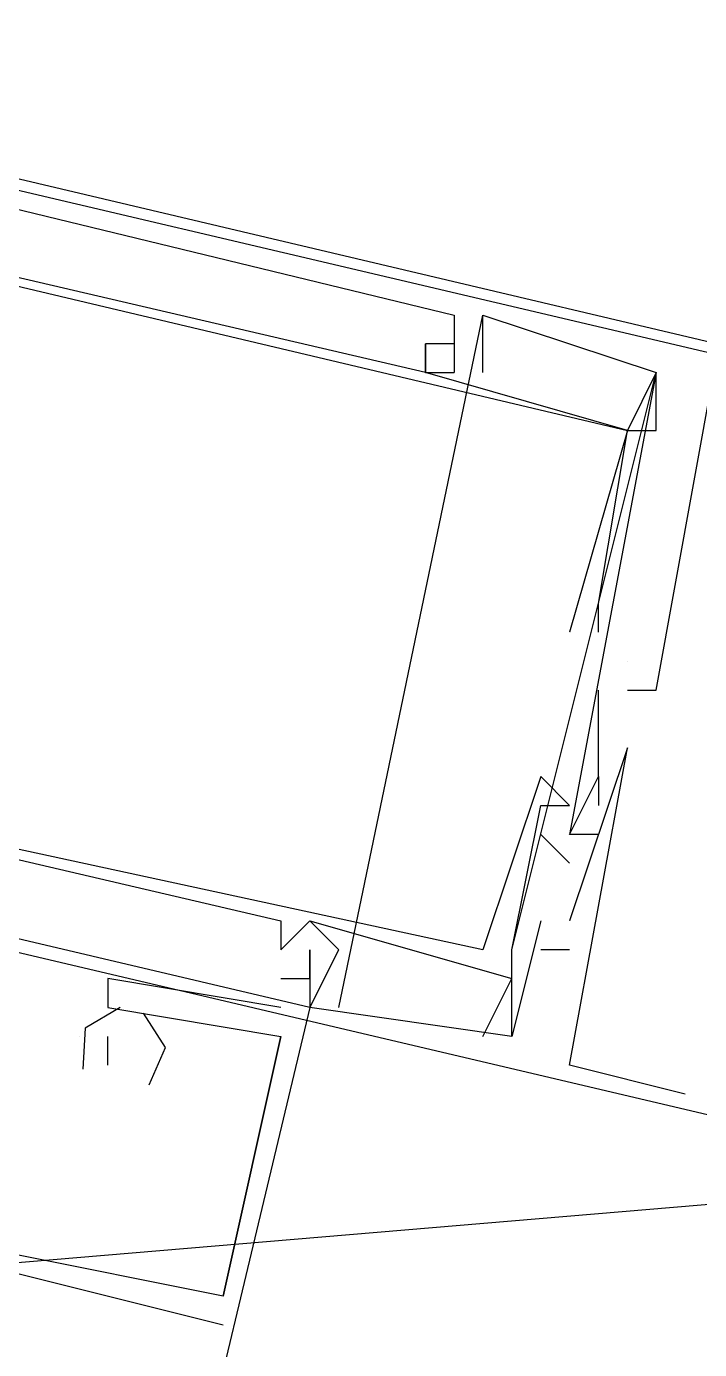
# Model space of a CAD drawing. Header units: feet. Extents: x -84 to 198, y -22 to 181.
# Drawn here: x 134.722 to 135.033, y 105.686 to 106.298 of the extents above; entities that cross this region are included whole.
import ezdxf

# ---------------------------------------------------------------- set-up
doc = ezdxf.new("R2010")
doc.units = ezdxf.units.FT
for name, color, linetype in [('A-AREA-UNIDAD', 30, 'CONTINUOUS'), ('A-LINEA', 7, 'CONTINUOUS'), ('A-MURO-CONCRETO', 8, 'CONTINUOUS')]:
    doc.layers.add(name, color=color, linetype=linetype)

msp = doc.modelspace()

# ---------------------------------------------------------------- linework, layer by layer
at = {"layer": 'A-AREA-UNIDAD'}
msp.add_lwpolyline([(135.92, 108.3733), (135.328, 105.7778), (134.272, 105.6889), (134.24, 106.0444), (121.312, 109.0133), (121.28, 110.1333), (121.6, 111.4133), (118.752, 112.0533), (118.592, 112.3378), (112.56, 113.7244), (109.632, 101.6533), (108.56, 101.6533), (99.6, 103.8044), (98.272, 103.8933)], dxfattribs=at)
at = {"layer": 'A-LINEA'}
for p, q in [((134.8667, 105.8444), (134.9333, 106.1644)), ((134.8667, 105.8444), (134.9333, 106.1644)), ((134.8667, 105.8444), (134.9333, 106.1644)), ((134.8667, 105.8444), (134.9333, 106.1644)), ((134.8667, 105.8444), (134.9333, 106.1644)), ((134.8667, 105.8444), (134.9333, 106.1644)), ((134.92, 106.1644), (134.92, 106.1644)), ((134.92, 106.1644), (134.92, 106.1644)), ((134.92, 106.1644), (134.92, 106.1644)), ((134.92, 106.1644), (134.92, 106.1644)), ((134.92, 106.1644), (134.92, 106.1644)), ((134.92, 106.1644), (134.92, 106.1644)), ((134.9333, 106.1644), (134.9333, 106.1644)), ((134.9333, 106.1644), (134.9333, 106.1644)), ((134.9333, 106.1644), (134.9333, 106.1644)), ((134.9333, 106.1644), (134.9333, 106.1644)), ((134.9333, 106.1644), (134.9333, 106.1644)), ((134.9333, 106.1644), (134.9333, 106.1644)), ((134.9067, 106.1511), (134.9067, 106.1511)), ((134.9067, 106.1511), (134.9067, 106.1511)), ((134.9067, 106.1511), (134.9067, 106.1511)), ((134.9067, 106.1511), (134.9067, 106.1511)), ((134.9067, 106.1511), (134.9067, 106.1511)), ((134.9067, 106.1511), (134.9067, 106.1511)), ((134.9067, 106.1511), (134.9067, 106.1511)), ((134.9067, 106.1511), (134.9067, 106.1511)), ((134.9067, 106.1511), (134.9067, 106.1511)), ((134.9067, 106.1511), (134.9067, 106.1511)), ((134.9067, 106.1511), (134.9067, 106.1511)), ((134.9067, 106.1511), (134.9067, 106.1511)), ((134.9067, 106.1511), (134.9067, 106.1511)), ((134.9067, 106.1511), (134.9067, 106.1511)), ((134.9067, 106.1511), (134.9067, 106.1511)), ((134.9067, 106.1511), (134.9067, 106.1511)), ((134.9067, 106.1511), (134.9067, 106.1511)), ((134.9067, 106.1511), (134.9067, 106.1511)), ((134.92, 106.1511), (134.92, 106.1511)), ((134.92, 106.1511), (134.92, 106.1511)), ((134.92, 106.1511), (134.92, 106.1511)), ((134.92, 106.1511), (134.92, 106.1511)), ((134.92, 106.1511), (134.92, 106.1511)), ((134.92, 106.1511), (134.92, 106.1511)), ((134.92, 106.1511), (134.92, 106.1511)), ((134.92, 106.1511), (134.92, 106.1511)), ((134.92, 106.1511), (134.92, 106.1511)), ((134.92, 106.1511), (134.92, 106.1511)), ((134.92, 106.1511), (134.92, 106.1511)), ((134.92, 106.1511), (134.92, 106.1511)), ((134.92, 106.1511), (134.92, 106.1511)), ((134.92, 106.1511), (134.92, 106.1511)), ((134.92, 106.1511), (134.92, 106.1511)), ((134.92, 106.1511), (134.92, 106.1511)), ((134.92, 106.1511), (134.92, 106.1511)), ((134.92, 106.1511), (134.92, 106.1511)), ((134.92, 106.1511), (134.92, 106.1511)), ((134.92, 106.1511), (134.92, 106.1511)), ((134.92, 106.1511), (134.92, 106.1511)), ((134.92, 106.1511), (134.92, 106.1511)), ((134.92, 106.1511), (134.92, 106.1511)), ((134.92, 106.1511), (134.92, 106.1511)), ((134.9067, 106.1378), (134.9067, 106.1378)), ((134.9067, 106.1378), (134.9067, 106.1378)), ((134.9067, 106.1378), (134.9067, 106.1378)), ((134.9067, 106.1378), (134.9067, 106.1378)), ((134.9067, 106.1378), (134.9067, 106.1378)), ((134.9067, 106.1378), (134.9067, 106.1378)), ((134.9067, 106.1378), (134.9067, 106.1378)), ((134.9067, 106.1378), (134.9067, 106.1378)), ((134.9067, 106.1378), (134.9067, 106.1378)), ((134.9067, 106.1378), (134.9067, 106.1378)), ((134.9067, 106.1378), (134.9067, 106.1378)), ((134.9067, 106.1378), (134.9067, 106.1378)), ((134.9067, 106.1378), (134.9067, 106.1378)), ((134.9067, 106.1378), (134.9067, 106.1378)), ((134.9067, 106.1378), (134.9067, 106.1378)), ((134.9067, 106.1378), (134.9067, 106.1378)), ((134.9067, 106.1378), (134.9067, 106.1378)), ((134.9067, 106.1378), (134.9067, 106.1378)), ((134.92, 106.1378), (134.92, 106.1378)), ((134.92, 106.1378), (134.92, 106.1378)), ((134.92, 106.1378), (134.92, 106.1378)), ((134.92, 106.1378), (134.92, 106.1378)), ((134.92, 106.1378), (134.92, 106.1378)), ((134.92, 106.1378), (134.92, 106.1378)), ((134.92, 106.1378), (134.92, 106.1378)), ((134.92, 106.1378), (134.92, 106.1378)), ((134.92, 106.1378), (134.92, 106.1378)), ((134.92, 106.1378), (134.92, 106.1378)), ((134.92, 106.1378), (134.92, 106.1378)), ((134.92, 106.1378), (134.92, 106.1378)), ((134.9333, 106.1378), (134.9333, 106.1378)), ((134.9333, 106.1378), (134.9333, 106.1378)), ((134.9333, 106.1378), (134.9333, 106.1378)), ((134.9333, 106.1378), (134.9333, 106.1378)), ((134.9333, 106.1378), (134.9333, 106.1378)), ((134.9333, 106.1378), (134.9333, 106.1378)), ((134.9467, 105.8711), (135.0133, 106.1378)), ((134.9467, 105.8711), (135.0133, 106.1378)), ((134.9467, 105.8711), (135.0133, 106.1378)), ((134.9467, 105.8711), (135.0133, 106.1378)), ((134.9467, 105.8711), (135.0133, 106.1378)), ((134.9467, 105.8711), (135.0133, 106.1378)), ((135.0133, 106.1378), (135.0133, 106.1378)), ((135.0133, 106.1378), (135.0133, 106.1378)), ((135.0133, 106.1378), (135.0133, 106.1378)), ((135.0133, 106.1378), (135.0133, 106.1378)), ((135.0133, 106.1378), (135.0133, 106.1378)), ((135.0133, 106.1378), (135.0133, 106.1378)), ((135.0133, 106.1378), (135.0133, 106.1378)), ((135.0133, 106.1378), (135.0133, 106.1378)), ((135.0133, 106.1378), (135.0133, 106.1378)), ((135.0133, 106.1378), (135.0133, 106.1378)), ((135.0133, 106.1378), (135.0133, 106.1378)), ((135.0133, 106.1378), (135.0133, 106.1378)), ((135, 106.1111), (135, 106.1111)), ((135, 106.1111), (135, 106.1111)), ((135, 106.1111), (135, 106.1111)), ((135, 106.1111), (135, 106.1111)), ((135, 106.1111), (135, 106.1111)), ((135, 106.1111), (135, 106.1111)), ((135, 106.1111), (135, 106.1111)), ((135, 106.1111), (135, 106.1111)), ((135, 106.1111), (135, 106.1111)), ((135, 106.1111), (135, 106.1111)), ((135, 106.1111), (135, 106.1111)), ((135, 106.1111), (135, 106.1111)), ((135, 106.1111), (135, 106.1111)), ((135, 106.1111), (135, 106.1111)), ((135, 106.1111), (135, 106.1111)), ((135, 106.1111), (135, 106.1111)), ((135, 106.1111), (135, 106.1111)), ((135, 106.1111), (135, 106.1111)), ((135.0133, 106.1111), (135.0133, 106.1111)), ((135.0133, 106.1111), (135.0133, 106.1111)), ((135.0133, 106.1111), (135.0133, 106.1111)), ((135.0133, 106.1111), (135.0133, 106.1111)), ((135.0133, 106.1111), (135.0133, 106.1111)), ((135.0133, 106.1111), (135.0133, 106.1111)), ((134.9867, 106.0311), (134.9867, 106.0311)), ((134.9867, 106.0311), (134.9867, 106.0311)), ((134.9867, 106.0311), (134.9867, 106.0311)), ((134.9867, 106.0311), (134.9867, 106.0311)), ((134.9867, 106.0311), (134.9867, 106.0311)), ((134.9867, 106.0311), (134.9867, 106.0311)), ((134.9733, 106.0178), (134.9733, 106.0178)), ((134.9733, 106.0178), (134.9733, 106.0178)), ((134.9733, 106.0178), (134.9733, 106.0178)), ((134.9733, 106.0178), (134.9733, 106.0178)), ((134.9733, 106.0178), (134.9733, 106.0178)), ((134.9733, 106.0178), (134.9733, 106.0178)), ((134.9867, 106.0178), (134.9867, 106.0178)), ((134.9867, 106.0178), (134.9867, 106.0178)), ((134.9867, 106.0178), (134.9867, 106.0178)), ((134.9867, 106.0178), (134.9867, 106.0178)), ((134.9867, 106.0178), (134.9867, 106.0178)), ((134.9867, 106.0178), (134.9867, 106.0178)), ((135, 106.0044), (135, 106.0044)), ((135, 106.0044), (135, 106.0044)), ((135, 106.0044), (135, 106.0044)), ((135, 106.0044), (135, 106.0044)), ((135, 106.0044), (135, 106.0044)), ((135, 106.0044), (135, 106.0044)), ((135, 106.0044), (135, 106.0044)), ((135, 106.0044), (135, 106.0044)), ((135, 106.0044), (135, 106.0044)), ((135, 106.0044), (135, 106.0044)), ((135, 106.0044), (135, 106.0044)), ((135, 106.0044), (135, 106.0044)), ((134.9867, 105.9511), (134.9867, 105.9911)), ((134.9867, 105.9911), (134.9867, 105.9911)), ((134.9867, 105.9511), (134.9867, 105.9911)), ((134.9867, 105.9911), (134.9867, 105.9911)), ((134.9867, 105.9511), (134.9867, 105.9911)), ((134.9867, 105.9911), (134.9867, 105.9911)), ((134.9867, 105.9511), (134.9867, 105.9911)), ((134.9867, 105.9911), (134.9867, 105.9911)), ((134.9867, 105.9511), (134.9867, 105.9911)), ((134.9867, 105.9911), (134.9867, 105.9911)), ((134.9867, 105.9511), (134.9867, 105.9911)), ((134.9867, 105.9911), (134.9867, 105.9911)), ((135, 105.9911), (135, 105.9911)), ((135, 105.9911), (135, 105.9911)), ((135, 105.9911), (135, 105.9911)), ((135, 105.9911), (135, 105.9911)), ((135, 105.9911), (135, 105.9911)), ((135, 105.9911), (135, 105.9911)), ((135.0133, 105.9911), (135.0133, 105.9911)), ((135.0133, 105.9911), (135.0133, 105.9911)), ((135.0133, 105.9911), (135.0133, 105.9911)), ((135.0133, 105.9911), (135.0133, 105.9911)), ((135.0133, 105.9911), (135.0133, 105.9911)), ((135.0133, 105.9911), (135.0133, 105.9911)), ((135, 105.9644), (135, 105.9644)), ((135, 105.9644), (135, 105.9644)), ((135, 105.9644), (135, 105.9644)), ((135, 105.9644), (135, 105.9644)), ((135, 105.9644), (135, 105.9644)), ((135, 105.9644), (135, 105.9644)), ((134.96, 105.9511), (134.96, 105.9511)), ((134.96, 105.9511), (134.96, 105.9511)), ((134.96, 105.9511), (134.96, 105.9511)), ((134.96, 105.9511), (134.96, 105.9511)), ((134.96, 105.9511), (134.96, 105.9511)), ((134.96, 105.9511), (134.96, 105.9511)), ((134.9867, 105.9511), (134.9867, 105.9511)), ((134.9867, 105.9511), (134.9867, 105.9511)), ((134.9867, 105.9511), (134.9867, 105.9511)), ((134.9867, 105.9511), (134.9867, 105.9511)), ((134.9867, 105.9511), (134.9867, 105.9511)), ((134.9867, 105.9511), (134.9867, 105.9511)), ((134.9867, 105.9511), (134.9867, 105.9511)), ((134.9867, 105.9511), (134.9867, 105.9511)), ((134.9867, 105.9511), (134.9867, 105.9511)), ((134.9867, 105.9511), (134.9867, 105.9511)), ((134.9867, 105.9511), (134.9867, 105.9511)), ((134.9867, 105.9511), (134.9867, 105.9511)), ((134.96, 105.9378), (134.96, 105.9378)), ((134.96, 105.9378), (134.96, 105.9378)), ((134.96, 105.9378), (134.96, 105.9378)), ((134.96, 105.9378), (134.96, 105.9378)), ((134.96, 105.9378), (134.96, 105.9378)), ((134.96, 105.9378), (134.96, 105.9378)), ((134.9733, 105.9378), (134.9733, 105.9378)), ((134.9733, 105.9378), (134.9733, 105.9378)), ((134.9733, 105.9378), (134.9733, 105.9378)), ((134.9733, 105.9378), (134.9733, 105.9378)), ((134.9733, 105.9378), (134.9733, 105.9378)), ((134.9733, 105.9378), (134.9733, 105.9378)), ((134.9867, 105.9378), (134.9867, 105.9378)), ((134.9867, 105.9378), (134.9867, 105.9378)), ((134.9867, 105.9378), (134.9867, 105.9378)), ((134.9867, 105.9378), (134.9867, 105.9378)), ((134.9867, 105.9378), (134.9867, 105.9378)), ((134.9867, 105.9378), (134.9867, 105.9378)), ((134.96, 105.9244), (134.9733, 105.9111)), ((134.96, 105.9244), (134.96, 105.9244)), ((134.96, 105.9244), (134.9733, 105.9111)), ((134.96, 105.9244), (134.96, 105.9244)), ((134.96, 105.9244), (134.9733, 105.9111)), ((134.96, 105.9244), (134.96, 105.9244)), ((134.96, 105.9244), (134.9733, 105.9111)), ((134.96, 105.9244), (134.96, 105.9244)), ((134.96, 105.9244), (134.9733, 105.9111)), ((134.96, 105.9244), (134.96, 105.9244)), ((134.96, 105.9244), (134.9733, 105.9111)), ((134.96, 105.9244), (134.96, 105.9244)), ((134.9733, 105.9244), (134.9733, 105.9244)), ((134.9733, 105.9244), (134.9733, 105.9244)), ((134.9733, 105.9244), (134.9733, 105.9244)), ((134.9733, 105.9244), (134.9733, 105.9244)), ((134.9733, 105.9244), (134.9733, 105.9244)), ((134.9733, 105.9244), (134.9733, 105.9244)), ((134.9733, 105.9244), (134.9733, 105.9244)), ((134.9733, 105.9244), (134.9733, 105.9244)), ((134.9733, 105.9244), (134.9733, 105.9244)), ((134.9733, 105.9244), (134.9733, 105.9244)), ((134.9733, 105.9244), (134.9733, 105.9244)), ((134.9733, 105.9244), (134.9733, 105.9244)), ((134.9733, 105.9244), (134.9733, 105.9244)), ((134.9733, 105.9244), (134.9733, 105.9244)), ((134.9733, 105.9244), (134.9733, 105.9244)), ((134.9733, 105.9244), (134.9733, 105.9244)), ((134.9733, 105.9244), (134.9733, 105.9244)), ((134.9733, 105.9244), (134.9733, 105.9244)), ((134.9867, 105.9244), (134.9867, 105.9244)), ((134.9867, 105.9244), (134.9867, 105.9244)), ((134.9867, 105.9244), (134.9867, 105.9244)), ((134.9867, 105.9244), (134.9867, 105.9244)), ((134.9867, 105.9244), (134.9867, 105.9244)), ((134.9867, 105.9244), (134.9867, 105.9244)), ((134.9733, 105.9111), (134.9733, 105.9111)), ((134.9733, 105.9111), (134.9733, 105.9111)), ((134.9733, 105.9111), (134.9733, 105.9111)), ((134.9733, 105.9111), (134.9733, 105.9111)), ((134.9733, 105.9111), (134.9733, 105.9111)), ((134.9733, 105.9111), (134.9733, 105.9111)), ((134.84, 105.8844), (134.84, 105.8844)), ((134.84, 105.8844), (134.84, 105.8844)), ((134.84, 105.8844), (134.84, 105.8844)), ((134.84, 105.8844), (134.84, 105.8844)), ((134.84, 105.8844), (134.84, 105.8844)), ((134.84, 105.8844), (134.84, 105.8844)), ((134.8533, 105.8844), (134.8533, 105.8844)), ((134.8533, 105.8844), (134.8533, 105.8844)), ((134.8533, 105.8844), (134.8533, 105.8844)), ((134.8533, 105.8844), (134.8533, 105.8844)), ((134.8533, 105.8844), (134.8533, 105.8844)), ((134.8533, 105.8844), (134.8533, 105.8844)), ((134.8533, 105.8844), (134.8533, 105.8844)), ((134.8533, 105.8844), (134.8533, 105.8844)), ((134.8533, 105.8844), (134.8533, 105.8844)), ((134.8533, 105.8844), (134.8533, 105.8844)), ((134.8533, 105.8844), (134.8533, 105.8844)), ((134.8533, 105.8844), (134.8533, 105.8844)), ((134.96, 105.8844), (134.96, 105.8844)), ((134.96, 105.8844), (134.96, 105.8844)), ((134.96, 105.8844), (134.96, 105.8844)), ((134.96, 105.8844), (134.96, 105.8844)), ((134.96, 105.8844), (134.96, 105.8844)), ((134.96, 105.8844), (134.96, 105.8844)), ((134.9733, 105.8844), (134.9733, 105.8844)), ((134.9733, 105.8844), (134.9733, 105.8844)), ((134.9733, 105.8844), (134.9733, 105.8844)), ((134.9733, 105.8844), (134.9733, 105.8844)), ((134.9733, 105.8844), (134.9733, 105.8844)), ((134.9733, 105.8844), (134.9733, 105.8844)), ((134.84, 105.8711), (134.84, 105.8711)), ((134.84, 105.8711), (134.84, 105.8711)), ((134.84, 105.8711), (134.84, 105.8711)), ((134.84, 105.8711), (134.84, 105.8711)), ((134.84, 105.8711), (134.84, 105.8711)), ((134.84, 105.8711), (134.84, 105.8711)), ((134.84, 105.8711), (134.84, 105.8711)), ((134.84, 105.8711), (134.84, 105.8711)), ((134.84, 105.8711), (134.84, 105.8711)), ((134.84, 105.8711), (134.84, 105.8711)), ((134.84, 105.8711), (134.84, 105.8711)), ((134.84, 105.8711), (134.84, 105.8711)), ((134.8533, 105.8711), (134.8533, 105.8711)), ((134.8533, 105.8711), (134.8533, 105.8711)), ((134.8533, 105.8711), (134.8533, 105.8711)), ((134.8533, 105.8711), (134.8533, 105.8711)), ((134.8533, 105.8711), (134.8533, 105.8711)), ((134.8533, 105.8711), (134.8533, 105.8711)), ((134.8533, 105.8711), (134.8533, 105.8711)), ((134.8533, 105.8711), (134.8533, 105.8711)), ((134.8533, 105.8711), (134.8533, 105.8711)), ((134.8533, 105.8711), (134.8533, 105.8711)), ((134.8533, 105.8711), (134.8533, 105.8711)), ((134.8533, 105.8711), (134.8533, 105.8711)), ((134.8667, 105.8711), (134.8667, 105.8711)), ((134.8667, 105.8711), (134.8667, 105.8711)), ((134.8667, 105.8711), (134.8667, 105.8711)), ((134.8667, 105.8711), (134.8667, 105.8711)), ((134.8667, 105.8711), (134.8667, 105.8711)), ((134.8667, 105.8711), (134.8667, 105.8711)), ((134.9333, 105.8711), (134.9333, 105.8711)), ((134.9333, 105.8711), (134.9333, 105.8711)), ((134.9333, 105.8711), (134.9333, 105.8711)), ((134.9333, 105.8711), (134.9333, 105.8711)), ((134.9333, 105.8711), (134.9333, 105.8711)), ((134.9333, 105.8711), (134.9333, 105.8711)), ((134.9467, 105.8711), (134.9467, 105.8711)), ((134.9467, 105.8711), (134.9467, 105.8711)), ((134.9467, 105.8711), (134.9467, 105.8711)), ((134.9467, 105.8711), (134.9467, 105.8711)), ((134.9467, 105.8711), (134.9467, 105.8711)), ((134.9467, 105.8711), (134.9467, 105.8711)), ((134.9733, 105.8711), (134.96, 105.8711)), ((134.96, 105.8711), (134.96, 105.8711)), ((134.9733, 105.8711), (134.96, 105.8711)), ((134.96, 105.8711), (134.96, 105.8711)), ((134.9733, 105.8711), (134.96, 105.8711)), ((134.96, 105.8711), (134.96, 105.8711)), ((134.9733, 105.8711), (134.96, 105.8711)), ((134.96, 105.8711), (134.96, 105.8711)), ((134.9733, 105.8711), (134.96, 105.8711)), ((134.96, 105.8711), (134.96, 105.8711)), ((134.9733, 105.8711), (134.96, 105.8711)), ((134.96, 105.8711), (134.96, 105.8711)), ((134.9733, 105.8711), (134.9733, 105.8711)), ((134.9733, 105.8711), (134.9733, 105.8711)), ((134.9733, 105.8711), (134.9733, 105.8711)), ((134.9733, 105.8711), (134.9733, 105.8711)), ((134.9733, 105.8711), (134.9733, 105.8711)), ((134.9733, 105.8711), (134.9733, 105.8711)), ((134.76, 105.8578), (134.76, 105.8578)), ((134.76, 105.8578), (134.76, 105.8578)), ((134.76, 105.8578), (134.76, 105.8578)), ((134.76, 105.8578), (134.76, 105.8578)), ((134.76, 105.8578), (134.76, 105.8578)), ((134.76, 105.8578), (134.76, 105.8578)), ((134.84, 105.8578), (134.84, 105.8578)), ((134.84, 105.8578), (134.84, 105.8578)), ((134.84, 105.8578), (134.84, 105.8578)), ((134.84, 105.8578), (134.84, 105.8578)), ((134.84, 105.8578), (134.84, 105.8578)), ((134.84, 105.8578), (134.84, 105.8578)), ((134.8533, 105.8578), (134.8533, 105.8578)), ((134.8533, 105.8578), (134.8533, 105.8578)), ((134.8533, 105.8578), (134.8533, 105.8578)), ((134.8533, 105.8578), (134.8533, 105.8578)), ((134.8533, 105.8578), (134.8533, 105.8578)), ((134.8533, 105.8578), (134.8533, 105.8578)), ((134.9333, 105.8311), (134.9467, 105.8578)), ((134.9333, 105.8311), (134.9467, 105.8578)), ((134.9333, 105.8311), (134.9467, 105.8578)), ((134.9333, 105.8311), (134.9467, 105.8578)), ((134.9333, 105.8311), (134.9467, 105.8578)), ((134.9333, 105.8311), (134.9467, 105.8578)), ((134.9467, 105.8578), (134.9467, 105.8578)), ((134.9467, 105.8578), (134.9467, 105.8578)), ((134.9467, 105.8578), (134.9467, 105.8578)), ((134.9467, 105.8578), (134.9467, 105.8578)), ((134.9467, 105.8578), (134.9467, 105.8578)), ((134.9467, 105.8578), (134.9467, 105.8578)), ((134.9467, 105.8578), (134.9467, 105.8578)), ((134.9467, 105.8578), (134.9467, 105.8578)), ((134.9467, 105.8578), (134.9467, 105.8578)), ((134.9467, 105.8578), (134.9467, 105.8578)), ((134.9467, 105.8578), (134.9467, 105.8578)), ((134.9467, 105.8578), (134.9467, 105.8578)), ((134.76, 105.8444), (134.76, 105.8444)), ((134.76, 105.8444), (134.76, 105.8444)), ((134.76, 105.8444), (134.76, 105.8444)), ((134.76, 105.8444), (134.76, 105.8444)), ((134.76, 105.8444), (134.76, 105.8444)), ((134.76, 105.8444), (134.76, 105.8444)), ((134.76, 105.8444), (134.76, 105.8444)), ((134.76, 105.8444), (134.76, 105.8444)), ((134.76, 105.8444), (134.76, 105.8444)), ((134.76, 105.8444), (134.76, 105.8444)), ((134.76, 105.8444), (134.76, 105.8444)), ((134.76, 105.8444), (134.76, 105.8444)), ((134.84, 105.8444), (134.84, 105.8444)), ((134.84, 105.8444), (134.84, 105.8444)), ((134.84, 105.8444), (134.84, 105.8444)), ((134.84, 105.8444), (134.84, 105.8444)), ((134.84, 105.8444), (134.84, 105.8444)), ((134.84, 105.8444), (134.84, 105.8444)), ((134.8533, 105.8444), (134.8533, 105.8444)), ((134.8533, 105.8444), (134.8533, 105.8444)), ((134.8533, 105.8444), (134.8533, 105.8444)), ((134.8533, 105.8444), (134.8533, 105.8444)), ((134.8533, 105.8444), (134.8533, 105.8444)), ((134.8533, 105.8444), (134.8533, 105.8444)), ((134.8533, 105.8444), (134.8533, 105.8444)), ((134.8533, 105.8444), (134.8533, 105.8444)), ((134.8533, 105.8444), (134.8533, 105.8444)), ((134.8533, 105.8444), (134.8533, 105.8444)), ((134.8533, 105.8444), (134.8533, 105.8444)), ((134.8533, 105.8444), (134.8533, 105.8444)), ((134.7467, 105.8311), (134.7467, 105.8311)), ((134.7467, 105.8311), (134.7467, 105.8311)), ((134.7467, 105.8311), (134.7467, 105.8311)), ((134.7467, 105.8311), (134.7467, 105.8311)), ((134.7467, 105.8311), (134.7467, 105.8311)), ((134.7467, 105.8311), (134.7467, 105.8311)), ((134.7467, 105.8311), (134.7467, 105.8311)), ((134.7467, 105.8311), (134.7467, 105.8311)), ((134.7467, 105.8311), (134.7467, 105.8311)), ((134.7467, 105.8311), (134.7467, 105.8311)), ((134.7467, 105.8311), (134.7467, 105.8311)), ((134.7467, 105.8311), (134.7467, 105.8311)), ((134.76, 105.8311), (134.76, 105.8311)), ((134.76, 105.8311), (134.76, 105.8311)), ((134.76, 105.8311), (134.76, 105.8311)), ((134.76, 105.8311), (134.76, 105.8311)), ((134.76, 105.8311), (134.76, 105.8311)), ((134.76, 105.8311), (134.76, 105.8311)), ((134.8133, 105.7111), (134.84, 105.8311)), ((134.8133, 105.7111), (134.84, 105.8311)), ((134.8133, 105.7111), (134.84, 105.8311)), ((134.8133, 105.7111), (134.84, 105.8311)), ((134.8133, 105.7111), (134.84, 105.8311)), ((134.8133, 105.7111), (134.84, 105.8311)), ((134.84, 105.8311), (134.84, 105.8311)), ((134.84, 105.8311), (134.84, 105.8311)), ((134.84, 105.8311), (134.84, 105.8311)), ((134.84, 105.8311), (134.84, 105.8311)), ((134.84, 105.8311), (134.84, 105.8311)), ((134.84, 105.8311), (134.84, 105.8311)), ((134.84, 105.8311), (134.84, 105.8311)), ((134.84, 105.8311), (134.84, 105.8311)), ((134.84, 105.8311), (134.84, 105.8311)), ((134.84, 105.8311), (134.84, 105.8311)), ((134.84, 105.8311), (134.84, 105.8311)), ((134.84, 105.8311), (134.84, 105.8311)), ((134.9333, 105.8311), (134.9333, 105.8311)), ((134.9333, 105.8311), (134.9333, 105.8311)), ((134.9333, 105.8311), (134.9333, 105.8311)), ((134.9333, 105.8311), (134.9333, 105.8311)), ((134.9333, 105.8311), (134.9333, 105.8311)), ((134.9333, 105.8311), (134.9333, 105.8311)), ((134.9333, 105.8311), (134.9333, 105.8311)), ((134.9333, 105.8311), (134.9333, 105.8311)), ((134.9333, 105.8311), (134.9333, 105.8311)), ((134.9333, 105.8311), (134.9333, 105.8311)), ((134.9333, 105.8311), (134.9333, 105.8311)), ((134.9333, 105.8311), (134.9333, 105.8311)), ((134.9467, 105.8311), (134.9467, 105.8311)), ((134.9467, 105.8311), (134.9467, 105.8311)), ((134.9467, 105.8311), (134.9467, 105.8311)), ((134.9467, 105.8311), (134.9467, 105.8311)), ((134.9467, 105.8311), (134.9467, 105.8311)), ((134.9467, 105.8311), (134.9467, 105.8311)), ((134.9467, 105.8311), (134.9467, 105.8311)), ((134.9467, 105.8311), (134.9467, 105.8311)), ((134.9467, 105.8311), (134.9467, 105.8311)), ((134.9467, 105.8311), (134.9467, 105.8311)), ((134.9467, 105.8311), (134.9467, 105.8311)), ((134.9467, 105.8311), (134.9467, 105.8311)), ((134.76, 105.8178), (134.76, 105.8178)), ((134.76, 105.8178), (134.76, 105.8178)), ((134.76, 105.8178), (134.76, 105.8178)), ((134.76, 105.8178), (134.76, 105.8178)), ((134.76, 105.8178), (134.76, 105.8178)), ((134.76, 105.8178), (134.76, 105.8178)), ((134.9733, 105.8178), (134.9733, 105.8178)), ((134.9733, 105.8178), (134.9733, 105.8178)), ((134.9733, 105.8178), (134.9733, 105.8178)), ((134.9733, 105.8178), (134.9733, 105.8178)), ((134.9733, 105.8178), (134.9733, 105.8178)), ((134.9733, 105.8178), (134.9733, 105.8178)), ((135.0267, 105.8044), (135.0267, 105.8044)), ((135.0267, 105.8044), (135.0267, 105.8044)), ((135.0267, 105.8044), (135.0267, 105.8044)), ((135.0267, 105.8044), (135.0267, 105.8044)), ((135.0267, 105.8044), (135.0267, 105.8044)), ((135.0267, 105.8044), (135.0267, 105.8044)), ((134.8133, 105.7111), (134.8133, 105.7111)), ((134.8133, 105.7111), (134.8133, 105.7111)), ((134.8133, 105.7111), (134.8133, 105.7111)), ((134.8133, 105.7111), (134.8133, 105.7111)), ((134.8133, 105.7111), (134.8133, 105.7111)), ((134.8133, 105.7111), (134.8133, 105.7111)), ((134.8133, 105.7111), (134.8133, 105.7111)), ((134.8133, 105.7111), (134.8133, 105.7111)), ((134.8133, 105.7111), (134.8133, 105.7111)), ((134.8133, 105.7111), (134.8133, 105.7111)), ((134.8133, 105.7111), (134.8133, 105.7111)), ((134.8133, 105.7111), (134.8133, 105.7111)), ((134.8133, 105.6978), (134.8133, 105.6978)), ((134.8133, 105.6978), (134.8133, 105.6978)), ((134.8133, 105.6978), (134.8133, 105.6978)), ((134.8133, 105.6978), (134.8133, 105.6978)), ((134.8133, 105.6978), (134.8133, 105.6978)), ((134.8133, 105.6978), (134.8133, 105.6978))]:
    msp.add_line(p, q, dxfattribs=at)
for points in [[(131.1067, 110.1644), (135.96, 109.0178), (135.2667, 106.0978), (130.4133, 107.2444), (131.1067, 110.1644)], [(135.12, 106.1244), (135.1333, 106.1244), (135.1333, 106.1111), (135.1333, 106.1244), (134.4533, 106.2844), (134.4267, 106.1378)], [(135.12, 106.1244), (135.1333, 106.1244), (135.1333, 106.1111), (135.1333, 106.1244), (134.4533, 106.2844), (134.4267, 106.1378)], [(135.12, 106.1244), (135.1333, 106.1244), (135.1333, 106.1111), (135.1333, 106.1244), (134.4533, 106.2844), (134.4267, 106.1378)], [(135.12, 106.1244), (135.1333, 106.1244), (135.1333, 106.1111), (135.1333, 106.1244), (134.4533, 106.2844), (134.4267, 106.1378)], [(135.12, 106.1244), (135.1333, 106.1244), (135.1333, 106.1111), (135.1333, 106.1244), (134.4533, 106.2844), (134.4267, 106.1378)], [(135.12, 106.1244), (135.1333, 106.1244), (135.1333, 106.1111), (135.1333, 106.1244), (134.4533, 106.2844), (134.4267, 106.1378)], [(134.92, 106.1511), (134.9067, 106.1511), (134.9067, 106.1378), (134.5067, 106.2311), (134.5067, 106.2444), (134.48, 106.2578), (134.48, 106.2711), (134.4667, 106.2578)], [(134.4667, 106.2578), (134.48, 106.2711), (134.92, 106.1644), (134.92, 106.1511), (134.92, 106.1378)], [(134.92, 106.1511), (134.9067, 106.1511), (134.9067, 106.1378), (134.5067, 106.2311), (134.5067, 106.2444), (134.48, 106.2578), (134.48, 106.2711), (134.4667, 106.2578)], [(134.4667, 106.2578), (134.48, 106.2711), (134.92, 106.1644), (134.92, 106.1511), (134.92, 106.1378)], [(134.92, 106.1511), (134.9067, 106.1511), (134.9067, 106.1378), (134.5067, 106.2311), (134.5067, 106.2444), (134.48, 106.2578), (134.48, 106.2711), (134.4667, 106.2578)], [(134.4667, 106.2578), (134.48, 106.2711), (134.92, 106.1644), (134.92, 106.1511), (134.92, 106.1378)], [(134.92, 106.1511), (134.9067, 106.1511), (134.9067, 106.1378), (134.5067, 106.2311), (134.5067, 106.2444), (134.48, 106.2578), (134.48, 106.2711), (134.4667, 106.2578)], [(134.4667, 106.2578), (134.48, 106.2711), (134.92, 106.1644), (134.92, 106.1511), (134.92, 106.1378)], [(134.92, 106.1511), (134.9067, 106.1511), (134.9067, 106.1378), (134.5067, 106.2311), (134.5067, 106.2444), (134.48, 106.2578), (134.48, 106.2711), (134.4667, 106.2578)], [(134.4667, 106.2578), (134.48, 106.2711), (134.92, 106.1644), (134.92, 106.1511), (134.92, 106.1378)], [(134.92, 106.1511), (134.9067, 106.1511), (134.9067, 106.1378), (134.5067, 106.2311), (134.5067, 106.2444), (134.48, 106.2578), (134.48, 106.2711), (134.4667, 106.2578)], [(134.4667, 106.2578), (134.48, 106.2711), (134.92, 106.1644), (134.92, 106.1511), (134.92, 106.1378)], [(134.48, 106.1378), (134.4933, 106.2311), (135, 106.1111), (134.9733, 106.0178), (134.9733, 106.0178)], [(134.48, 106.1378), (134.4933, 106.2311), (135, 106.1111), (134.9733, 106.0178), (134.9733, 106.0178)], [(134.48, 106.1378), (134.4933, 106.2311), (135, 106.1111), (134.9733, 106.0178), (134.9733, 106.0178)], [(134.48, 106.1378), (134.4933, 106.2311), (135, 106.1111), (134.9733, 106.0178), (134.9733, 106.0178)], [(134.48, 106.1378), (134.4933, 106.2311), (135, 106.1111), (134.9733, 106.0178), (134.9733, 106.0178)], [(134.48, 106.1378), (134.4933, 106.2311), (135, 106.1111), (134.9733, 106.0178), (134.9733, 106.0178)], [(134.9333, 106.1378), (134.9333, 106.1644), (135.0133, 106.1378), (134.9733, 105.9244)], [(134.9333, 106.1378), (134.9333, 106.1644), (135.0133, 106.1378), (134.9733, 105.9244)], [(134.9333, 106.1378), (134.9333, 106.1644), (135.0133, 106.1378), (134.9733, 105.9244)], [(134.9333, 106.1378), (134.9333, 106.1644), (135.0133, 106.1378), (134.9733, 105.9244)], [(134.9333, 106.1378), (134.9333, 106.1644), (135.0133, 106.1378), (134.9733, 105.9244)], [(134.9333, 106.1378), (134.9333, 106.1644), (135.0133, 106.1378), (134.9733, 105.9244)], [(135.0133, 106.1378), (135, 106.1111), (134.9067, 106.1378), (134.9067, 106.1511)], [(134.92, 106.1511), (134.9067, 106.1511), (134.9067, 106.1511), (134.9067, 106.1378)], [(134.9067, 106.1511), (134.9067, 106.1378), (134.92, 106.1378)], [(135.0133, 106.1378), (135, 106.1111), (134.9067, 106.1378), (134.9067, 106.1511)], [(134.92, 106.1511), (134.9067, 106.1511), (134.9067, 106.1511), (134.9067, 106.1378)], [(134.9067, 106.1511), (134.9067, 106.1378), (134.92, 106.1378)], [(135.0133, 106.1378), (135, 106.1111), (134.9067, 106.1378), (134.9067, 106.1511)], [(134.92, 106.1511), (134.9067, 106.1511), (134.9067, 106.1511), (134.9067, 106.1378)], [(134.9067, 106.1511), (134.9067, 106.1378), (134.92, 106.1378)], [(135.0133, 106.1378), (135, 106.1111), (134.9067, 106.1378), (134.9067, 106.1511)], [(134.92, 106.1511), (134.9067, 106.1511), (134.9067, 106.1511), (134.9067, 106.1378)], [(134.9067, 106.1511), (134.9067, 106.1378), (134.92, 106.1378)], [(135.0133, 106.1378), (135, 106.1111), (134.9067, 106.1378), (134.9067, 106.1511)], [(134.92, 106.1511), (134.9067, 106.1511), (134.9067, 106.1511), (134.9067, 106.1378)], [(134.9067, 106.1511), (134.9067, 106.1378), (134.92, 106.1378)], [(135.0133, 106.1378), (135, 106.1111), (134.9067, 106.1378), (134.9067, 106.1511)], [(134.92, 106.1511), (134.9067, 106.1511), (134.9067, 106.1511), (134.9067, 106.1378)], [(134.9067, 106.1511), (134.9067, 106.1378), (134.92, 106.1378)], [(134.9867, 106.0178), (134.9867, 106.0311), (135, 106.1111), (135.0133, 106.1111), (135.0133, 106.1378)], [(134.9867, 106.0178), (134.9867, 106.0311), (135, 106.1111), (135.0133, 106.1111), (135.0133, 106.1378)], [(134.9867, 106.0178), (134.9867, 106.0311), (135, 106.1111), (135.0133, 106.1111), (135.0133, 106.1378)], [(134.9867, 106.0178), (134.9867, 106.0311), (135, 106.1111), (135.0133, 106.1111), (135.0133, 106.1378)], [(134.9867, 106.0178), (134.9867, 106.0311), (135, 106.1111), (135.0133, 106.1111), (135.0133, 106.1378)], [(134.9867, 106.0178), (134.9867, 106.0311), (135, 106.1111), (135.0133, 106.1111), (135.0133, 106.1378)], [(135, 105.9911), (135.0133, 105.9911), (135.04, 106.1378), (135.1067, 106.1244)], [(135, 105.9911), (135.0133, 105.9911), (135.04, 106.1378), (135.1067, 106.1244)], [(135, 105.9911), (135.0133, 105.9911), (135.04, 106.1378), (135.1067, 106.1244)], [(135, 105.9911), (135.0133, 105.9911), (135.04, 106.1378), (135.1067, 106.1244)], [(135, 105.9911), (135.0133, 105.9911), (135.04, 106.1378), (135.1067, 106.1244)], [(135, 105.9911), (135.0133, 105.9911), (135.04, 106.1378), (135.1067, 106.1244)], [(134.4133, 106.0978), (134.3733, 105.9511), (135.0533, 105.7911), (135.0533, 105.8044), (135.0533, 105.8044)], [(134.4133, 106.0978), (134.3733, 105.9511), (135.0533, 105.7911), (135.0533, 105.8044), (135.0533, 105.8044)], [(134.4133, 106.0978), (134.3733, 105.9511), (135.0533, 105.7911), (135.0533, 105.8044), (135.0533, 105.8044)], [(134.4133, 106.0978), (134.3733, 105.9511), (135.0533, 105.7911), (135.0533, 105.8044), (135.0533, 105.8044)], [(134.4133, 106.0978), (134.3733, 105.9511), (135.0533, 105.7911), (135.0533, 105.8044), (135.0533, 105.8044)], [(134.4133, 106.0978), (134.3733, 105.9511), (135.0533, 105.7911), (135.0533, 105.8044), (135.0533, 105.8044)], [(134.4133, 105.9644), (134.44, 105.9644), (134.44, 105.9778), (134.84, 105.8844), (134.84, 105.8711)], [(134.4133, 105.9644), (134.44, 105.9644), (134.44, 105.9778), (134.84, 105.8844), (134.84, 105.8711)], [(134.4133, 105.9644), (134.44, 105.9644), (134.44, 105.9778), (134.84, 105.8844), (134.84, 105.8711)], [(134.4133, 105.9644), (134.44, 105.9644), (134.44, 105.9778), (134.84, 105.8844), (134.84, 105.8711)], [(134.4133, 105.9644), (134.44, 105.9644), (134.44, 105.9778), (134.84, 105.8844), (134.84, 105.8711)], [(134.4133, 105.9644), (134.44, 105.9644), (134.44, 105.9778), (134.84, 105.8844), (134.84, 105.8711)], [(134.9467, 105.8311), (134.9467, 105.8578), (134.9467, 105.8711), (134.96, 105.9378), (134.9733, 105.9378), (134.96, 105.9511), (134.96, 105.9511), (134.9333, 105.8711), (134.44, 105.9778)], [(134.9467, 105.8311), (134.9467, 105.8578), (134.9467, 105.8711), (134.96, 105.9378), (134.9733, 105.9378), (134.96, 105.9511), (134.96, 105.9511), (134.9333, 105.8711), (134.44, 105.9778)], [(134.9467, 105.8311), (134.9467, 105.8578), (134.9467, 105.8711), (134.96, 105.9378), (134.9733, 105.9378), (134.96, 105.9511), (134.96, 105.9511), (134.9333, 105.8711), (134.44, 105.9778)], [(134.9467, 105.8311), (134.9467, 105.8578), (134.9467, 105.8711), (134.96, 105.9378), (134.9733, 105.9378), (134.96, 105.9511), (134.96, 105.9511), (134.9333, 105.8711), (134.44, 105.9778)], [(134.9467, 105.8311), (134.9467, 105.8578), (134.9467, 105.8711), (134.96, 105.9378), (134.9733, 105.9378), (134.96, 105.9511), (134.96, 105.9511), (134.9333, 105.8711), (134.44, 105.9778)], [(134.9467, 105.8311), (134.9467, 105.8578), (134.9467, 105.8711), (134.96, 105.9378), (134.9733, 105.9378), (134.96, 105.9511), (134.96, 105.9511), (134.9333, 105.8711), (134.44, 105.9778)], [(135.0267, 105.8044), (134.9733, 105.8178), (135, 105.9644), (134.9733, 105.8844)], [(135.0267, 105.8044), (134.9733, 105.8178), (135, 105.9644), (134.9733, 105.8844)], [(135.0267, 105.8044), (134.9733, 105.8178), (135, 105.9644), (134.9733, 105.8844)], [(135.0267, 105.8044), (134.9733, 105.8178), (135, 105.9644), (134.9733, 105.8844)], [(135.0267, 105.8044), (134.9733, 105.8178), (135, 105.9644), (134.9733, 105.8844)], [(135.0267, 105.8044), (134.9733, 105.8178), (135, 105.9644), (134.9733, 105.8844)], [(134.8533, 105.8711), (134.8533, 105.8444), (134.4, 105.9511)], [(134.8533, 105.8711), (134.8533, 105.8444), (134.4, 105.9511)], [(134.8533, 105.8711), (134.8533, 105.8444), (134.4, 105.9511)], [(134.8533, 105.8711), (134.8533, 105.8444), (134.4, 105.9511)], [(134.8533, 105.8711), (134.8533, 105.8444), (134.4, 105.9511)], [(134.8533, 105.8711), (134.8533, 105.8444), (134.4, 105.9511)], [(134.9867, 105.9244), (134.9733, 105.9244), (134.9867, 105.9511), (134.9867, 105.9378)], [(134.9867, 105.9244), (134.9733, 105.9244), (134.9867, 105.9511), (134.9867, 105.9378)], [(134.9867, 105.9244), (134.9733, 105.9244), (134.9867, 105.9511), (134.9867, 105.9378)], [(134.9867, 105.9244), (134.9733, 105.9244), (134.9867, 105.9511), (134.9867, 105.9378)], [(134.9867, 105.9244), (134.9733, 105.9244), (134.9867, 105.9511), (134.9867, 105.9378)], [(134.9867, 105.9244), (134.9733, 105.9244), (134.9867, 105.9511), (134.9867, 105.9378)], [(134.52, 105.8978), (134.5067, 105.8711), (134.52, 105.8711), (134.5467, 105.8711), (134.5733, 105.8578), (134.6, 105.8578), (134.6, 105.8844), (134.64, 105.8711), (134.6267, 105.7911), (134.6133, 105.7911), (134.6133, 105.7778), (134.6133, 105.7511), (134.6, 105.7511), (134.6, 105.7644), (134.6, 105.7511), (134.8133, 105.6978)], [(134.52, 105.8978), (134.5067, 105.8711), (134.52, 105.8711), (134.5467, 105.8711), (134.5733, 105.8578), (134.6, 105.8578), (134.6, 105.8844), (134.64, 105.8711), (134.6267, 105.7911), (134.6133, 105.7911), (134.6133, 105.7778), (134.6133, 105.7511), (134.6, 105.7511), (134.6, 105.7644), (134.6, 105.7511), (134.8133, 105.6978)], [(134.52, 105.8978), (134.5067, 105.8711), (134.52, 105.8711), (134.5467, 105.8711), (134.5733, 105.8578), (134.6, 105.8578), (134.6, 105.8844), (134.64, 105.8711), (134.6267, 105.7911), (134.6133, 105.7911), (134.6133, 105.7778), (134.6133, 105.7511), (134.6, 105.7511), (134.6, 105.7644), (134.6, 105.7511), (134.8133, 105.6978)], [(134.52, 105.8978), (134.5067, 105.8711), (134.52, 105.8711), (134.5467, 105.8711), (134.5733, 105.8578), (134.6, 105.8578), (134.6, 105.8844), (134.64, 105.8711), (134.6267, 105.7911), (134.6133, 105.7911), (134.6133, 105.7778), (134.6133, 105.7511), (134.6, 105.7511), (134.6, 105.7644), (134.6, 105.7511), (134.8133, 105.6978)], [(134.52, 105.8978), (134.5067, 105.8711), (134.52, 105.8711), (134.5467, 105.8711), (134.5733, 105.8578), (134.6, 105.8578), (134.6, 105.8844), (134.64, 105.8711), (134.6267, 105.7911), (134.6133, 105.7911), (134.6133, 105.7778), (134.6133, 105.7511), (134.6, 105.7511), (134.6, 105.7644), (134.6, 105.7511), (134.8133, 105.6978)], [(134.52, 105.8978), (134.5067, 105.8711), (134.52, 105.8711), (134.5467, 105.8711), (134.5733, 105.8578), (134.6, 105.8578), (134.6, 105.8844), (134.64, 105.8711), (134.6267, 105.7911), (134.6133, 105.7911), (134.6133, 105.7778), (134.6133, 105.7511), (134.6, 105.7511), (134.6, 105.7644), (134.6, 105.7511), (134.8133, 105.6978)], [(134.84, 105.8711), (134.8533, 105.8844), (134.9467, 105.8578)], [(134.84, 105.8711), (134.8533, 105.8844), (134.9467, 105.8578)], [(134.84, 105.8711), (134.8533, 105.8844), (134.9467, 105.8578)], [(134.84, 105.8711), (134.8533, 105.8844), (134.9467, 105.8578)], [(134.84, 105.8711), (134.8533, 105.8844), (134.9467, 105.8578)], [(134.84, 105.8711), (134.8533, 105.8844), (134.9467, 105.8578)], [(134.96, 105.8844), (134.9467, 105.8311), (134.8533, 105.8444), (134.8667, 105.8711), (134.8533, 105.8844)], [(134.96, 105.8844), (134.9467, 105.8311), (134.8533, 105.8444), (134.8667, 105.8711), (134.8533, 105.8844)], [(134.96, 105.8844), (134.9467, 105.8311), (134.8533, 105.8444), (134.8667, 105.8711), (134.8533, 105.8844)], [(134.96, 105.8844), (134.9467, 105.8311), (134.8533, 105.8444), (134.8667, 105.8711), (134.8533, 105.8844)], [(134.96, 105.8844), (134.9467, 105.8311), (134.8533, 105.8444), (134.8667, 105.8711), (134.8533, 105.8844)], [(134.96, 105.8844), (134.9467, 105.8311), (134.8533, 105.8444), (134.8667, 105.8711), (134.8533, 105.8844)], [(134.84, 105.8578), (134.8533, 105.8578), (134.8533, 105.8711)], [(134.84, 105.8578), (134.8533, 105.8578), (134.8533, 105.8711)], [(134.84, 105.8578), (134.8533, 105.8578), (134.8533, 105.8711)], [(134.84, 105.8578), (134.8533, 105.8578), (134.8533, 105.8711)], [(134.84, 105.8578), (134.8533, 105.8578), (134.8533, 105.8711)], [(134.84, 105.8578), (134.8533, 105.8578), (134.8533, 105.8711)], [(134.84, 105.8444), (134.76, 105.8578), (134.76, 105.8444)], [(134.84, 105.8444), (134.76, 105.8578), (134.76, 105.8444)], [(134.84, 105.8444), (134.76, 105.8578), (134.76, 105.8444)], [(134.84, 105.8444), (134.76, 105.8578), (134.76, 105.8444)], [(134.84, 105.8444), (134.76, 105.8578), (134.76, 105.8444)], [(134.84, 105.8444), (134.76, 105.8578), (134.76, 105.8444)], [(134.8533, 105.8444), (134.4267, 104.0578), (134.0133, 102.2978)], [(134.8533, 105.8444), (134.4267, 104.0578), (134.0133, 102.2978)], [(134.76, 105.8444), (134.84, 105.8311), (134.8133, 105.7111), (134.6133, 105.7511), (134.6267, 105.7778)], [(134.76, 105.8444), (134.84, 105.8311), (134.8133, 105.7111), (134.6133, 105.7511), (134.6267, 105.7778)], [(134.76, 105.8444), (134.84, 105.8311), (134.8133, 105.7111), (134.6133, 105.7511), (134.6267, 105.7778)], [(134.76, 105.8444), (134.84, 105.8311), (134.8133, 105.7111), (134.6133, 105.7511), (134.6267, 105.7778)], [(134.76, 105.8444), (134.84, 105.8311), (134.8133, 105.7111), (134.6133, 105.7511), (134.6267, 105.7778)], [(134.76, 105.8444), (134.84, 105.8311), (134.8133, 105.7111), (134.6133, 105.7511), (134.6267, 105.7778)], [(134.7657, 105.8444), (134.7495, 105.8348), (134.7485, 105.816)], [(134.7657, 105.8444), (134.7495, 105.8348), (134.7485, 105.816)], [(134.7657, 105.8444), (134.7495, 105.8348), (134.7485, 105.816)], [(134.7657, 105.8444), (134.7495, 105.8348), (134.7485, 105.816)], [(134.7657, 105.8444), (134.7495, 105.8348), (134.7485, 105.816)], [(134.7657, 105.8444), (134.7495, 105.8348), (134.7485, 105.816)], [(134.7791, 105.8087), (134.7866, 105.826), (134.7765, 105.8418)], [(134.7791, 105.8087), (134.7866, 105.826), (134.7765, 105.8418)], [(134.7791, 105.8087), (134.7866, 105.826), (134.7765, 105.8418)], [(134.7791, 105.8087), (134.7866, 105.826), (134.7765, 105.8418)], [(134.7791, 105.8087), (134.7866, 105.826), (134.7765, 105.8418)], [(134.7791, 105.8087), (134.7866, 105.826), (134.7765, 105.8418)], [(134.76, 105.8178), (134.76, 105.8311), (134.76, 105.8311)], [(134.76, 105.8178), (134.76, 105.8311), (134.76, 105.8311)], [(134.76, 105.8178), (134.76, 105.8311), (134.76, 105.8311)], [(134.76, 105.8178), (134.76, 105.8311), (134.76, 105.8311)], [(134.76, 105.8178), (134.76, 105.8311), (134.76, 105.8311)], [(134.76, 105.8178), (134.76, 105.8311), (134.76, 105.8311)]]:
    msp.add_lwpolyline(points, dxfattribs=at)
at = {"layer": 'A-MURO-CONCRETO'}
msp.add_lwpolyline([(130.4133, 107.2444), (135.5333, 107.2444), (135.2667, 106.0978), (130.4133, 107.2444), (130.4133, 107.2444)], dxfattribs=at)

doc.saveas('drawing.dxf')
